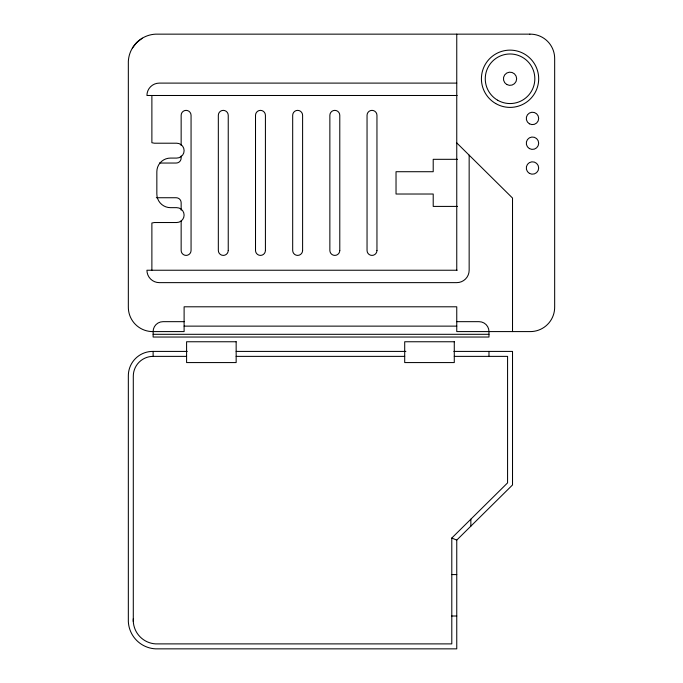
<?xml version="1.0" encoding="UTF-8"?>
<svg xmlns="http://www.w3.org/2000/svg" width="683" height="683" viewBox="0 0 683 683"><rect width="100%" height="100%" fill="white"/><g stroke="black" fill="none" stroke-linecap="round" stroke-linejoin="round"><path stroke-width="1.02" d="M132.391 48.066L136.711 42.525L142.252 38.197M133.296 618.764A23.76 23.76 0 0 0 155.604 643.89L451.796 643.89L451.796 538.033L507.571 482.881L507.571 356.372L454.28 356.372M187.253 351.412L153.12 351.412A24.375 24.375 0 0 0 128.336 376.205L128.336 621.581A28.712 28.712 0 0 0 155.604 648.85L456.756 648.85L456.756 540.099L512.523 484.947L512.523 351.412L453.871 351.412M456.756 83.104L159.318 83.104A12.396 12.396 0 0 0 146.93 95.492L457.166 95.492M457.465 159.318L433.21 159.318L433.21 171.715L396.029 171.715L396.029 194.023L433.21 194.023L433.21 206.411L457.465 206.411M159.472 163.041L176.188 163.041A4.96 4.96 0 0 0 181.149 158.08L181.149 155.997M156.33 197.737L176.188 197.737A4.96 4.96 0 0 1 181.149 202.697L181.149 210.125M457.166 270.237L146.93 270.237A12.396 12.396 0 0 0 159.318 282.634L456.756 282.634A12.396 12.396 0 0 0 469.153 270.237L469.153 155.152M184.111 321.667L163.041 321.667A9.912 9.912 0 0 0 153.12 331.588L153.12 337.035L488.977 337.035L488.977 331.588A9.912 9.912 0 0 0 479.065 321.667L456.756 321.667M184.111 326.132L456.756 326.132M153.12 334.311L488.977 334.311M236.156 351.412L405.881 351.412M133.296 621.581L133.296 376.205A19.833 19.833 0 0 1 153.12 356.372L186.587 356.372M236.156 356.372L404.703 356.372M451.796 574.574L456.756 574.574M451.796 616.015L456.756 616.015M451.796 538.033L456.756 540.099M456.756 142.901L512.523 198.053L512.523 331.588M488.977 351.412L488.977 356.372M470.852 519.182L470.852 526.158M456.756 34.15L456.756 270.237M181.149 145.564L181.149 115.325A4.96 4.96 0 0 1 186.109 110.364A4.96 4.96 0 0 1 191.061 115.325L191.061 250.448A4.96 4.96 0 0 1 186.109 255.408A4.96 4.96 0 0 1 181.149 250.448L181.149 220.737M153.12 351.412L153.12 356.372M151.882 95.492L151.882 142.73L154.367 143.208L176.675 143.208A7.436 7.436 0 0 1 184.111 150.644A7.436 7.436 0 0 1 176.675 158.08L170.477 158.08A13.634 13.634 0 0 0 156.842 171.715L156.842 194.023A13.634 13.634 0 0 0 170.477 207.658L176.675 207.658A7.436 7.436 0 0 1 184.111 215.094A7.436 7.436 0 0 1 176.675 222.53L154.367 222.53L151.882 223.008L151.882 270.237M529.88 34.15L155.604 34.15A28.712 28.712 0 0 0 128.336 61.419L128.336 306.795A24.375 24.375 0 0 0 153.12 331.588L184.111 331.588L184.111 306.795L456.756 306.795L456.756 331.588L529.88 331.588A24.375 24.375 0 0 0 554.664 306.795L554.664 58.934A24.375 24.375 0 0 0 529.88 34.15M236.156 341.756L186.587 341.756L186.587 362.571L236.156 362.571L236.156 341.756M454.28 341.756L404.703 341.756L404.703 362.571L454.28 362.571L454.28 341.756M376.956 250.448L376.956 115.325A4.96 4.96 0 0 0 372.004 110.364A4.96 4.96 0 0 0 367.044 115.325L367.044 250.448A4.96 4.96 0 0 0 372.004 255.408A4.96 4.96 0 0 0 376.956 250.448M339.784 250.448L339.784 115.325A4.96 4.96 0 0 0 334.824 110.364A4.96 4.96 0 0 0 329.863 115.325L329.863 250.448A4.96 4.96 0 0 0 334.824 255.408A4.96 4.96 0 0 0 339.784 250.448M302.603 250.448L302.603 115.325A4.96 4.96 0 0 0 297.643 110.364A4.96 4.96 0 0 0 292.683 115.325L292.683 250.448A4.96 4.96 0 0 0 297.643 255.408A4.96 4.96 0 0 0 302.603 250.448M265.422 250.448L265.422 115.325A4.96 4.96 0 0 0 260.462 110.364A4.96 4.96 0 0 0 255.51 115.325L255.51 250.448A4.96 4.96 0 0 0 260.462 255.408A4.96 4.96 0 0 0 265.422 250.448M228.242 250.448L228.242 115.325A4.96 4.96 0 0 0 223.281 110.364A4.96 4.96 0 0 0 218.329 115.325L218.329 250.448A4.96 4.96 0 0 0 223.281 255.408A4.96 4.96 0 0 0 228.242 250.448M497.651 100.23A24.784 24.784 0 0 0 534.832 78.767A24.784 24.784 0 0 0 497.651 57.304A24.784 24.784 0 0 0 497.651 100.23M506.743 84.496A6.617 6.617 0 0 0 516.655 78.767A6.617 6.617 0 0 0 506.743 73.038A6.617 6.617 0 0 0 506.743 84.496M495.73 103.56A28.635 28.635 0 0 0 538.682 78.767A28.635 28.635 0 0 0 495.73 53.966A28.635 28.635 0 0 0 495.73 103.56M529.385 123.794A6.198 6.198 0 0 0 538.682 118.424A6.198 6.198 0 0 0 529.385 113.054A6.198 6.198 0 0 0 529.385 123.794M529.385 148.578A6.198 6.198 0 0 0 538.682 143.208A6.198 6.198 0 0 0 529.385 137.846A6.198 6.198 0 0 0 529.385 148.578M529.385 173.362A6.198 6.198 0 0 0 538.682 167.992A6.198 6.198 0 0 0 529.385 162.631A6.198 6.198 0 0 0 529.385 173.362"/></g></svg>
